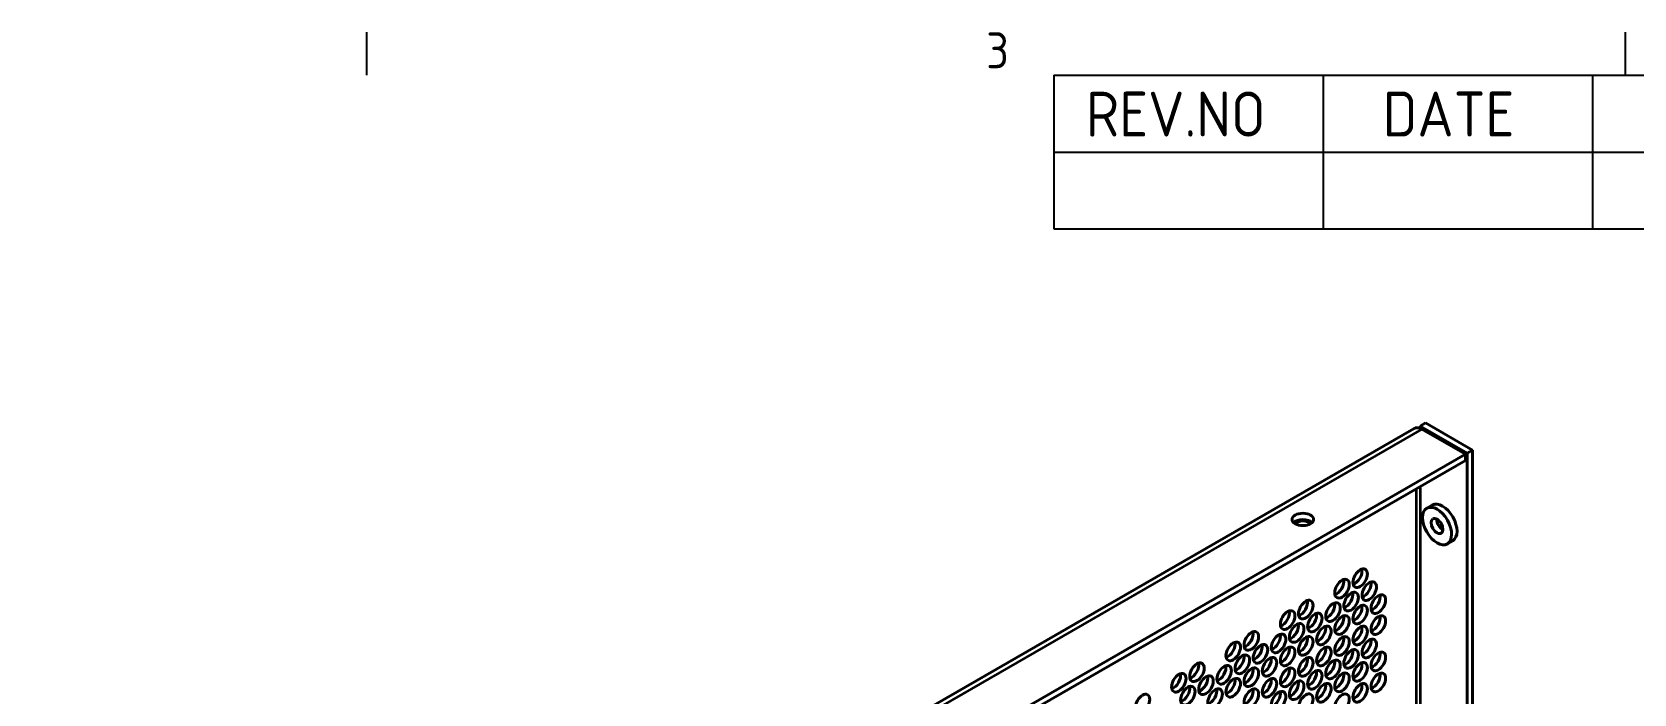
# Model space of a CAD drawing. Header units: millimetres. Extents: x 0 to 1682, y 0 to 1188.
# Drawn here: x 1224.2 to 1402.6, y 1079.1 to 1152.8 of the extents above; entities that cross this region are included whole.
import ezdxf

# ---------------------------------------------------------------- set-up
doc = ezdxf.new("R2010")
doc.units = ezdxf.units.MM
doc.header["$LTSCALE"] = 2
doc.layers.get('0').update_dxf_attribs({"color": 3, "lineweight": 25})
for name, color, linetype, lineweight in [('가시적인 것(ISO)', 3, 'Continuous', 40), ('가시적인 좁은 것(ISO)', 3, 'Continuous', 35), ('경계(ISO)', 7, 'Continuous', 25), ('기호(ISO)', 5, 'Continuous', 25)]:
    doc.layers.add(name, color=color, linetype=linetype, lineweight=lineweight)
doc.styles.add('ISO ProportionalPSTEK', font='isocp.shx')
doc.styles.add('문자 텍스트_PSTEK_POSCO', font='isocp.shx')

# ---------------------------------------------------------------- blocks, each defined once
blk = doc.blocks.new('경계 Default Border')
at = {"layer": '경계(ISO)'}
for p, q in [((630.75, 574), (630.75, 576.4)), ((700.833, 574), (700.833, 576.4))]:
    blk.add_line(p, q, dxfattribs=at)
at = {"layer": '경계(ISO)', "color": 2, "insert": (665.237, 574.381), "char_height": 2, "attachment_point": 7, "style": '문자 텍스트_PSTEK_POSCO'}
blk.add_mtext('3', dxfattribs=at)
blk = doc.blocks.new('리비전 내역')
at = {"layer": '기호(ISO)'}
for p, q in [((669, 574), (821, 574)), ((669, 574), (669, 569.72)), ((684, 574), (684, 569.72)), ((699, 574), (699, 569.72)), ((669, 569.72), (821, 569.72)), ((669, 569.72), (669, 565.44)), ((684, 569.72), (684, 565.44)), ((699, 569.72), (699, 565.44)), ((669, 565.44), (821, 565.44))]:
    blk.add_line(p, q, dxfattribs=at)
at = {"layer": '기호(ISO)', "color": 2, "char_height": 2.5, "attachment_point": 7, "style": 'ISO ProportionalPSTEK'}
for s, insert in [('REV.NO', (670.787, 570.583)), ('DATE', (687.314, 570.583))]:
    blk.add_mtext(s, dxfattribs=dict(at, insert=insert))

msp = doc.modelspace()

# ---------------------------------------------------------------- linework, layer by layer
at = {"layer": '가시적인 것(ISO)'}
for p, q in [((1224.1924, 1020.0203), (1378.1397, 1108.6726)), ((1379.3992, 1109.2866), (1378.7931, 1108.9376)), ((1384.0459, 1105.9127), (1378.7931, 1108.9376)), ((1378.7931, 1108.9376), (1378.7931, 1108.6853)), ((1378.9952, 1108.5886), (1383.8439, 1105.7964)), ((1384.652, 1106.2617), (1379.3992, 1109.2866)), ((1384.0459, 1105.9127), (1384.652, 1106.2617)), ((1384.652, 1039.7184), (1384.652, 1106.2617)), ((1383.8439, 1105.7964), (1229.8967, 1017.144)), ((1383.8439, 1105.0956), (1229.8967, 1016.4433)), ((1383.8439, 1105.0956), (1383.8439, 1105.7964)), ((1384.0459, 1039.3694), (1384.0459, 1105.9127)), ((1380.1577, 1100.1323), (1379.5516, 1099.7833)), ((1382.439, 1096.1708), (1381.8329, 1095.8218))]:
    msp.add_line(p, q, dxfattribs=at)
for centre, major_axis, ratio, start_param, end_param in [((1378.9952, 1107.1871), (-0.8555, 1.4856), 0.57809312, 5.49972085, 6.28318531), ((1381.2983, 1098.1516), (-1.1406, 1.9808), 0.57809312, 3.14159267, 6.28318531), ((1365.742, 1097.8359), (-1.2, 0), 0.5758617, 3.67333212, 5.75144584), ((1365.742, 1097.8359), (0.9263, 0), 0.5758617, 0.41009415, 2.7314985), ((1381.2983, 1098.1516), (0.4622, -0.8027), 0.57809312, 3.85321467, 5.57156329), ((1371.52, 1092.3423), (0.5703, 0.9904), 0.57809312, 3.69937686, 5.7254011), ((1369.4998, 1091.1789), (0.5703, 0.9904), 0.57809312, 3.69937686, 5.7254011), ((1370.5099, 1089.7378), (0.5703, 0.9904), 0.57809312, 3.69937686, 5.7254011), ((1372.5301, 1090.9012), (0.5703, 0.9904), 0.57809312, 3.69937686, 5.7254011), ((1365.4591, 1088.8521), (0.5703, 0.9904), 0.57809312, 3.69937686, 5.7254011), ((1368.4897, 1088.5744), (0.5703, 0.9904), 0.57809312, 3.69937686, 5.7254011), ((1371.52, 1088.2966), (0.5703, 0.9904), 0.57809312, 3.69937686, 5.7254011), ((1373.5403, 1089.46), (0.5703, 0.9904), 0.57809312, 3.69937686, 5.7254011), ((1363.4389, 1087.6887), (0.5703, 0.9904), 0.57809312, 3.69937686, 5.7254011), ((1364.449, 1086.2475), (0.5703, 0.9904), 0.57809312, 3.69937686, 5.7254011), ((1366.4692, 1087.4109), (0.5703, 0.9904), 0.57809312, 3.69937686, 5.7254011), ((1367.4794, 1085.9698), (0.5703, 0.9904), 0.57809312, 3.69937686, 5.7254011), ((1369.4998, 1087.1332), (0.5703, 0.9904), 0.57809312, 3.69937686, 5.7254011), ((1371.52, 1085.9608), (0.5703, 0.9904), 0.57809312, 3.69937686, 5.7254011), ((1373.5403, 1087.1242), (0.5703, 0.9904), 0.57809312, 3.69937686, 5.7254011), ((1357.3779, 1084.1984), (0.5703, 0.9904), 0.57809312, 3.69937686, 5.7254011), ((1359.3982, 1085.3618), (0.5703, 0.9904), 0.57809312, 3.69937686, 5.7254011), ((1362.4287, 1085.0841), (0.5703, 0.9904), 0.57809312, 3.69937686, 5.7254011), ((1365.4591, 1084.8064), (0.5703, 0.9904), 0.57809312, 3.69937686, 5.7254011), ((1369.4998, 1084.7974), (0.5703, 0.9904), 0.57809312, 3.69937686, 5.7254011), ((1372.5301, 1084.5196), (0.5703, 0.9904), 0.57809312, 3.69937686, 5.7254011), ((1358.3881, 1082.7573), (0.5703, 0.9904), 0.57809312, 3.69937686, 5.7254011), ((1360.4083, 1083.9207), (0.5703, 0.9904), 0.57809312, 3.69937686, 5.7254011), ((1361.4185, 1082.4795), (0.5703, 0.9904), 0.57809312, 3.69937686, 5.7254011), ((1363.4389, 1083.643), (0.5703, 0.9904), 0.57809312, 3.69937686, 5.7254011), ((1365.4591, 1082.4705), (0.5703, 0.9904), 0.57809312, 3.69937686, 5.7254011), ((1367.4794, 1083.6339), (0.5703, 0.9904), 0.57809312, 3.69937686, 5.7254011), ((1370.5099, 1083.3562), (0.5703, 0.9904), 0.57809312, 3.69937686, 5.7254011), ((1373.5403, 1083.0785), (0.5703, 0.9904), 0.57809312, 3.69937686, 5.7254011), ((1351.317, 1080.7082), (0.5703, 0.9904), 0.57809312, 3.69937686, 5.7254011), ((1353.3373, 1081.8716), (0.5703, 0.9904), 0.57809312, 3.69937686, 5.7254011), ((1356.3678, 1081.5939), (0.5703, 0.9904), 0.57809312, 3.69937686, 5.7254011), ((1359.3982, 1081.3161), (0.5703, 0.9904), 0.57809312, 3.69937686, 5.7254011), ((1363.4389, 1081.3071), (0.5703, 0.9904), 0.57809312, 3.69937686, 5.7254011), ((1366.4692, 1081.0294), (0.5703, 0.9904), 0.57809312, 3.69937686, 5.7254011), ((1368.4897, 1082.1929), (0.5703, 0.9904), 0.57809312, 3.69937686, 5.7254011), ((1369.4998, 1080.7517), (0.5703, 0.9904), 0.57809312, 3.69937686, 5.7254011), ((1371.52, 1081.9151), (0.5703, 0.9904), 0.57809312, 3.69937686, 5.7254011), ((1373.5403, 1080.7427), (0.5703, 0.9904), 0.57809312, 3.69937686, 5.7254011), ((1352.3272, 1079.267), (0.5703, 0.9904), 0.57809312, 3.69937686, 5.7254011), ((1354.3474, 1080.4304), (0.5703, 0.9904), 0.57809312, 3.69937686, 5.7254011), ((1355.3576, 1078.9893), (0.5703, 0.9904), 0.57809312, 3.69937686, 5.7254011), ((1357.3779, 1080.1527), (0.5703, 0.9904), 0.57809312, 3.69937686, 5.7254011), ((1359.3982, 1078.9803), (0.5703, 0.9904), 0.57809312, 3.69937686, 5.7254011), ((1361.4185, 1080.1437), (0.5703, 0.9904), 0.57809312, 3.69937686, 5.7254011), ((1364.449, 1079.866), (0.5703, 0.9904), 0.57809312, 3.69937686, 5.7254011), ((1367.4794, 1079.5883), (0.5703, 0.9904), 0.57809312, 3.69937686, 5.7254011), ((1371.52, 1079.5792), (0.5703, 0.9904), 0.57809312, 3.69937686, 5.7254011), ((1362.4287, 1078.7026), (0.5703, 0.9904), 0.57809312, 3.69937686, 5.7254011)]:
    msp.add_ellipse(centre, major_axis=major_axis, ratio=ratio, start_param=start_param, end_param=end_param, dxfattribs=at)
for centre, major_axis, ratio in [((1365.742, 1098.5367), (-1.2, 0), 0.5758617), ((1380.6922, 1097.8025), (-1.1406, 1.9808), 0.57809312), ((1380.6922, 1097.8025), (-0.4622, 0.8027), 0.57809312), ((1370.1059, 1090.8299), (-0.5703, -0.9904), 0.57809312), ((1372.1261, 1091.9933), (-0.5703, -0.9904), 0.57809312), ((1371.116, 1089.3888), (-0.5703, -0.9904), 0.57809312), ((1373.1362, 1090.5521), (-0.5703, -0.9904), 0.57809312), ((1374.1464, 1089.111), (-0.5703, -0.9904), 0.57809312), ((1364.045, 1087.3397), (-0.5703, -0.9904), 0.57809312), ((1366.0652, 1088.503), (-0.5703, -0.9904), 0.57809312), ((1369.0957, 1088.2254), (-0.5703, -0.9904), 0.57809312), ((1372.1261, 1087.9476), (-0.5703, -0.9904), 0.57809312), ((1365.0551, 1085.8985), (-0.5703, -0.9904), 0.57809312), ((1367.0753, 1087.0619), (-0.5703, -0.9904), 0.57809312), ((1368.0855, 1085.6208), (-0.5703, -0.9904), 0.57809312), ((1370.1059, 1086.7842), (-0.5703, -0.9904), 0.57809312), ((1372.1261, 1085.6118), (-0.5703, -0.9904), 0.57809312), ((1374.1464, 1086.7752), (-0.5703, -0.9904), 0.57809312), ((1357.984, 1083.8494), (-0.5703, -0.9904), 0.57809312), ((1360.0043, 1085.0128), (-0.5703, -0.9904), 0.57809312), ((1363.0348, 1084.7351), (-0.5703, -0.9904), 0.57809312), ((1366.0652, 1084.4574), (-0.5703, -0.9904), 0.57809312), ((1370.1059, 1084.4484), (-0.5703, -0.9904), 0.57809312), ((1373.1362, 1084.1706), (-0.5703, -0.9904), 0.57809312), ((1358.9942, 1082.4083), (-0.5703, -0.9904), 0.57809312), ((1361.0144, 1083.5716), (-0.5703, -0.9904), 0.57809312), ((1362.0246, 1082.1305), (-0.5703, -0.9904), 0.57809312), ((1364.045, 1083.294), (-0.5703, -0.9904), 0.57809312), ((1366.0652, 1082.1215), (-0.5703, -0.9904), 0.57809312), ((1368.0855, 1083.2849), (-0.5703, -0.9904), 0.57809312), ((1371.116, 1083.0072), (-0.5703, -0.9904), 0.57809312), ((1374.1464, 1082.7295), (-0.5703, -0.9904), 0.57809312), ((1351.9231, 1080.3592), (-0.5703, -0.9904), 0.57809312), ((1353.9434, 1081.5225), (-0.5703, -0.9904), 0.57809312), ((1356.9739, 1081.2449), (-0.5703, -0.9904), 0.57809312), ((1360.0043, 1080.9671), (-0.5703, -0.9904), 0.57809312), ((1364.045, 1080.9581), (-0.5703, -0.9904), 0.57809312), ((1367.0753, 1080.6803), (-0.5703, -0.9904), 0.57809312), ((1369.0957, 1081.8438), (-0.5703, -0.9904), 0.57809312), ((1370.1059, 1080.4027), (-0.5703, -0.9904), 0.57809312), ((1372.1261, 1081.5661), (-0.5703, -0.9904), 0.57809312), ((1374.1464, 1080.3936), (-0.5703, -0.9904), 0.57809312), ((1352.9332, 1078.918), (-0.5703, -0.9904), 0.57809312), ((1354.9535, 1080.0814), (-0.5703, -0.9904), 0.57809312), ((1355.9637, 1078.6403), (-0.5703, -0.9904), 0.57809312), ((1357.984, 1079.8037), (-0.5703, -0.9904), 0.57809312), ((1360.0043, 1078.6313), (-0.5703, -0.9904), 0.57809312), ((1362.0246, 1079.7947), (-0.5703, -0.9904), 0.57809312), ((1363.0348, 1078.3536), (-0.5703, -0.9904), 0.57809312), ((1365.0551, 1079.517), (-0.5703, -0.9904), 0.57809312), ((1368.0855, 1079.2392), (-0.5703, -0.9904), 0.57809312), ((1372.1261, 1079.2302), (-0.5703, -0.9904), 0.57809312), ((1347.8825, 1078.0323), (-0.5703, -0.9904), 0.57809312), ((1366.0652, 1078.0758), (-0.5703, -0.9904), 0.57809312), ((1370.1059, 1078.0668), (-0.5703, -0.9904), 0.57809312)]:
    msp.add_ellipse(centre, major_axis=major_axis, ratio=ratio, dxfattribs=at)
at = {"layer": '가시적인 좁은 것(ISO)'}
for p, q in [((1378.9952, 1108.5886), (1225.0479, 1019.9362)), ((1378.3891, 1036.2927), (1378.3891, 1101.9544)), ((1378.7931, 1102.1871), (1378.7931, 1036.321))]:
    msp.add_line(p, q, dxfattribs=at)

# ---------------------------------------------------------------- block references
at = {"xscale": 2, "yscale": 2, "zscale": 2}
msp.add_blockref('경계 Default Border', (0, 0), dxfattribs=at)
at = {"layer": '기호(ISO)', "xscale": 2, "yscale": 2, "zscale": 2}
msp.add_blockref('리비전 내역', (0, 0), dxfattribs=at)

doc.saveas('drawing.dxf')
